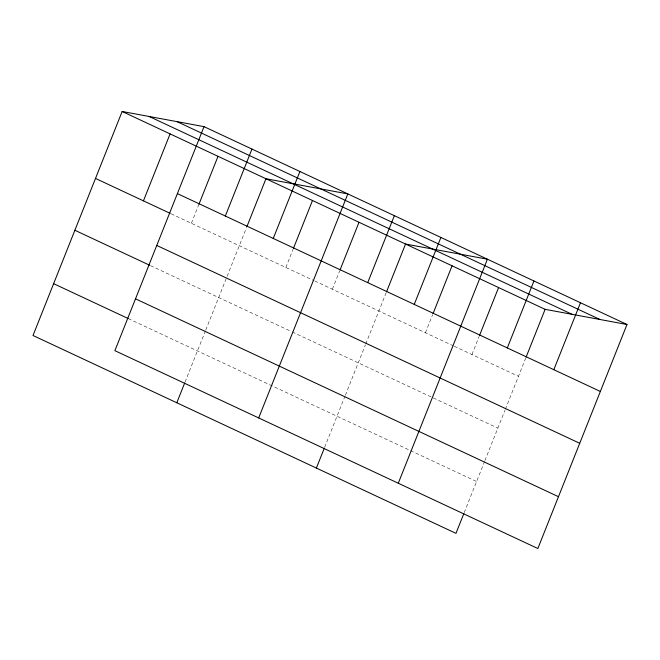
<?xml version="1.0" encoding="UTF-8"?>
<svg xmlns="http://www.w3.org/2000/svg" width="660" height="660" viewBox="0 0 660 660"><rect width="100%" height="100%" fill="white"/><g stroke="black" fill="none" stroke-linecap="round" stroke-linejoin="round"><path stroke-width="0.49" stroke-dasharray="3.3 2.47" d="M191.375 223.286L198.99 204.154M185.064 382.033L205.408 330.916M205.788 329.959L246.543 227.535M285.838 267.473L293.073 249.298M332.368 289.237L339.595 271.062M324.637 447.332L344.982 396.206M345.361 395.257L365.392 344.924M365.764 343.984L386.125 292.825M425.419 332.764L432.655 314.589M471.941 354.527L479.177 336.352M464.219 512.622L484.564 461.505M484.943 460.548L504.974 410.223M505.345 409.282L525.707 358.124M171.097 213.799L313.756 280.533M314.688 280.962L453.337 345.823M454.261 346.261L518.471 376.299M150.472 265.625L291.266 331.493M292.198 331.922L497.846 428.126M128.296 318.599L409.596 450.186M410.528 450.623L476.594 481.528"/><path stroke-width="0.99" d="M204.031 126.646L114.881 350.666L537.851 548.526L627 324.505L204.031 126.646L122.149 111.474L33 335.495L455.969 533.354L463.848 513.571M143.443 200.855L170.09 133.898M198.99 204.154L218.023 156.321M225.324 216.026L251.963 149.069M176.806 402.765L184.685 382.981M246.922 226.578L265.955 178.744L347.837 193.916L258.687 417.937M273.257 238.45L299.904 171.493M293.452 248.341L312.485 200.508M339.983 270.105L359.015 222.272M367.719 282.637L394.366 215.68M316.387 468.064L324.266 448.272M386.504 291.868L405.537 244.043L487.418 259.207L398.269 483.236M414.249 304.409L440.896 237.443M433.034 313.632L452.067 265.807M479.556 335.396L498.589 287.57M507.301 347.935L533.948 280.978M526.086 357.167L545.119 309.334L627 324.505M553.822 369.699L580.47 302.742M177.012 121.638L599.981 319.498M149.168 116.482L572.137 314.341M122.149 111.474L545.119 309.334M177.383 193.603L600.352 391.462M95.502 178.431L170.173 213.361M156.758 245.438L579.727 443.297M74.877 230.266L149.548 265.196M135.506 298.832L558.476 496.699M53.625 283.668L128.296 318.599"/></g></svg>
